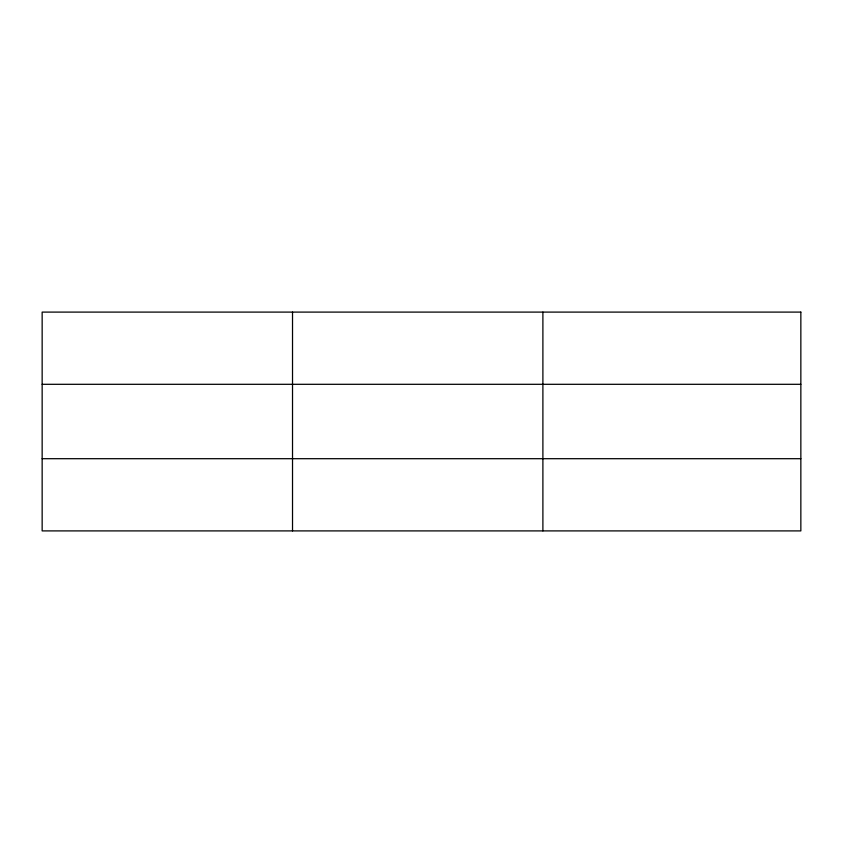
<?xml version="1.0" encoding="UTF-8"?>
<svg xmlns="http://www.w3.org/2000/svg" width="843" height="843" viewBox="0 0 843 843"><rect width="100%" height="100%" fill="white"/><g stroke="black" fill="none" stroke-linecap="round" stroke-linejoin="round"><path stroke-width="1.26" d="M292.521 312.1L292.521 530.9M542.892 312.1L542.892 530.9M42.15 384.303L800.85 384.303M42.15 458.697L800.85 458.697M800.85 312.1L800.85 530.9L42.15 530.9L42.15 312.1L800.85 312.1"/></g></svg>
